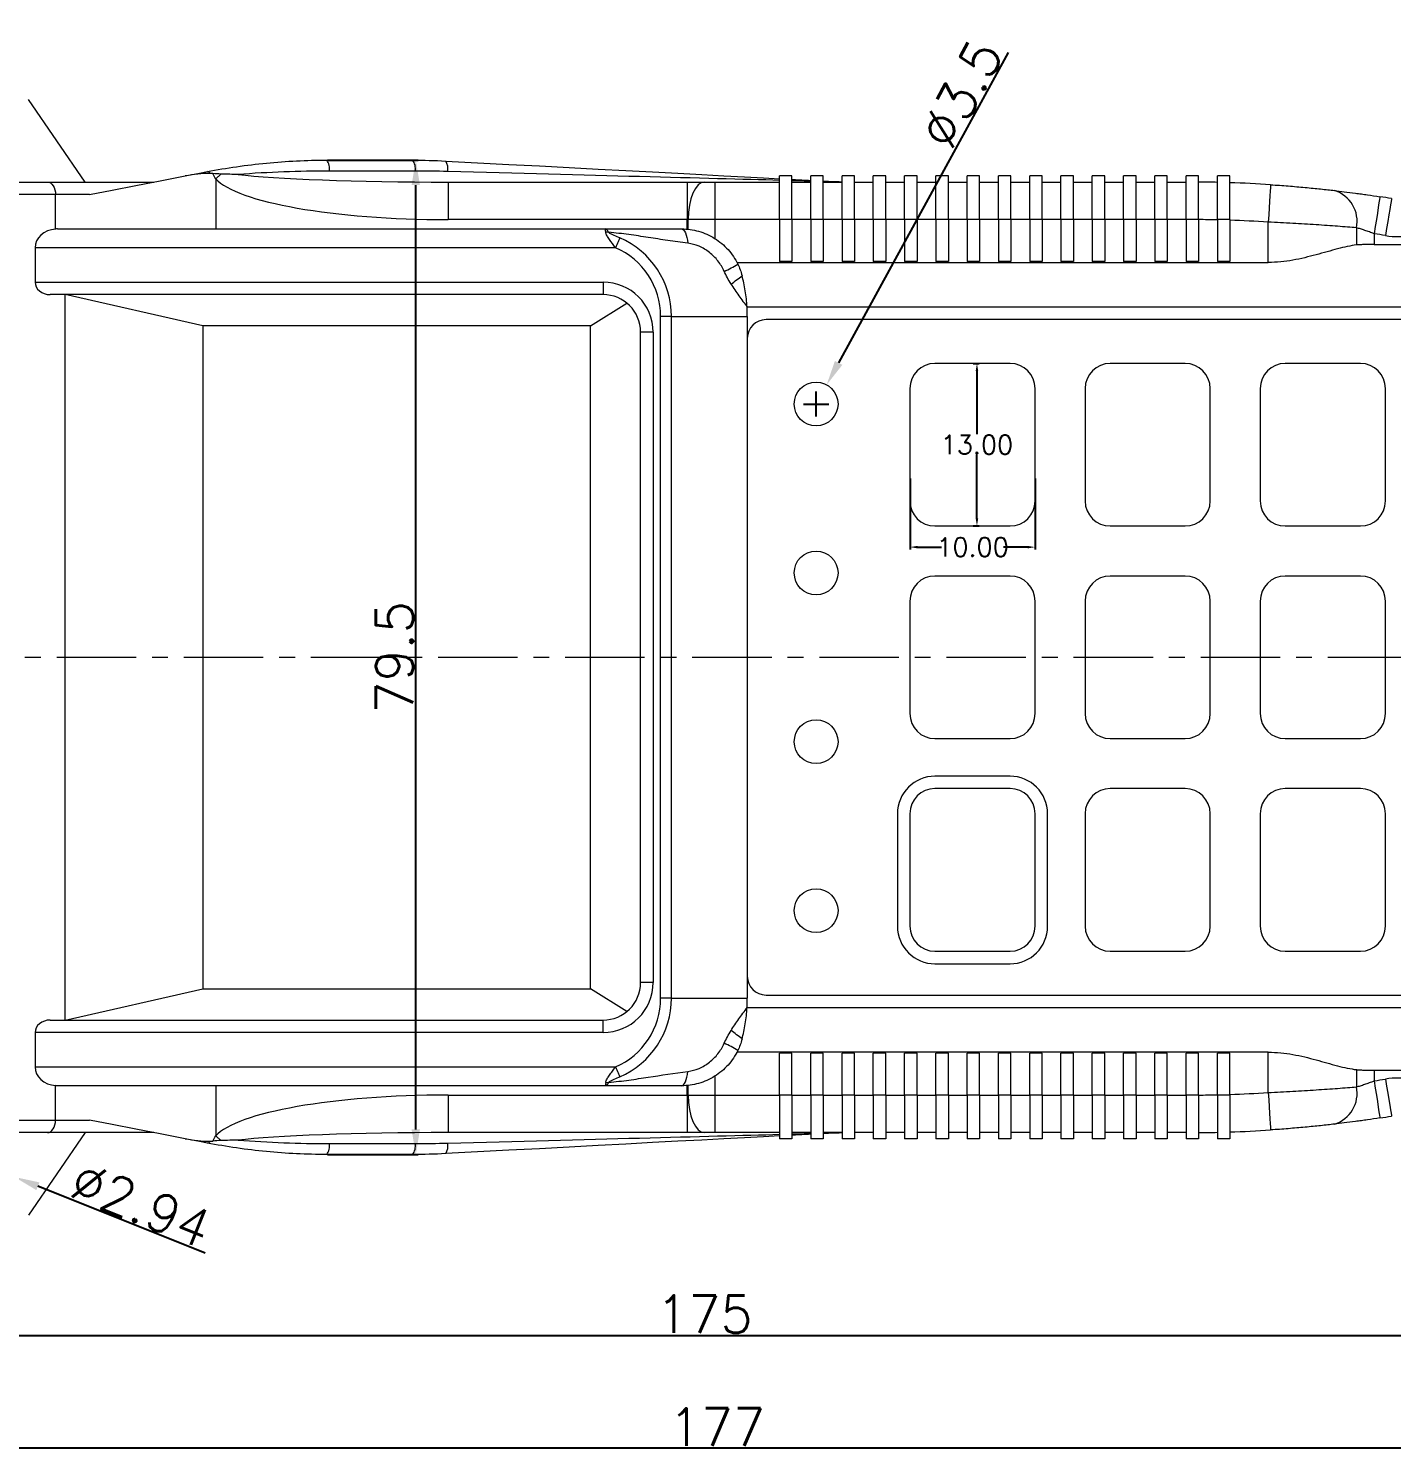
# Model space of a CAD drawing. Header units: inches. Extents: x 1430 to 4816, y 541 to 1061.
# Drawn here: x 1616.6 to 1725.5, y 841.2 to 955.1 of the extents above; entities that cross this region are included whole.
import ezdxf

# ---------------------------------------------------------------- set-up
doc = ezdxf.new("R2010")
doc.units = ezdxf.units.IN
doc.linetypes.add('CENTER', pattern=[10.16, 6.35, -1.27, 1.27, -1.27])
doc.styles.get("Standard").update_dxf_attribs({"font": 'txt', "bigfont": 'gbcbig.shx'})
doc.dimstyles.new('2', dxfattribs={"dimtxt": 1.5, "dimasz": 0.6, "dimexe": 0.18, "dimexo": 0.0625, "dimgap": 0.09, "dimtad": 0, "dimtih": 1, "dimtoh": 1, "dimzin": 0, "dimdsep": 46, "dimtxsty": 'Standard', "dimcen": 0, "dimadec": 0, "dimazin": 2, "dimtfac": 1, "dimtofl": 0, "dimtmove": 0, "dimatfit": 3, "dimfxl": 1, "dimtolj": 1, "dimtzin": 0, "dimarcsym": 0})
doc.dimstyles.new('3', dxfattribs={"dimtxt": 3, "dimasz": 2, "dimexe": 0.18, "dimexo": 0.0625, "dimgap": 0.2, "dimtad": 1, "dimzin": 12, "dimdsep": 46, "dimtxsty": 'Standard', "dimcen": 1, "dimadec": 0, "dimazin": 0, "dimtfac": 1, "dimtofl": 0, "dimtmove": 0, "dimatfit": 3, "dimfxl": 1, "dimtolj": 1, "dimtzin": 0, "dimarcsym": 0})

# ---------------------------------------------------------------- blocks, each defined once
blk = doc.blocks.new('*D200')
at = {"color": 0, "lineweight": -2}
for p, q in [((1640.5, 944.55), (1647.73, 944.55)), ((1647.55, 867.05), (1647.55, 942.55)), ((1640.5, 865.05), (1647.73, 865.05))]:
    blk.add_line(p, q, dxfattribs=at)
at = {"color": 0}
for points in [[(1647.21, 942.55), (1647.88, 942.55), (1647.55, 944.55)], [(1647.21, 867.05), (1647.88, 867.05), (1647.55, 865.05)]]:
    blk.add_solid(points, dxfattribs=at)
at = {"layer": 'Defpoints', "color": 0}
for p in [(1640.43, 944.55), (1647.55, 944.55), (1640.43, 865.05)]:
    blk.add_point(p, dxfattribs=at)
at = {"color": 0, "insert": (1645.85, 904.8), "char_height": 3, "attachment_point": 5, "rotation": 90}
blk.add_mtext('\\A1;79.5', dxfattribs=at)
blk = doc.blocks.new('*D202')
at = {"color": 0, "lineweight": -2}
for p, q in [((1758.12, 904.74), (1758.12, 850.4)), ((1583.12, 873.03), (1583.12, 850.4)), ((1585.12, 850.58), (1756.12, 850.58))]:
    blk.add_line(p, q, dxfattribs=at)
at = {"color": 0}
for points in [[(1585.12, 850.91), (1585.12, 850.25), (1583.12, 850.58)], [(1756.12, 850.91), (1756.12, 850.25), (1758.12, 850.58)]]:
    blk.add_solid(points, dxfattribs=at)
at = {"layer": 'Defpoints', "color": 0}
for p in [(1758.12, 904.8), (1583.12, 873.1), (1758.12, 850.58)]:
    blk.add_point(p, dxfattribs=at)
at = {"color": 0, "insert": (1670.62, 852.28), "char_height": 3, "attachment_point": 5}
blk.add_mtext('\\A1;175', dxfattribs=at)
blk = doc.blocks.new('*D203')
at = {"color": 0, "lineweight": -2}
for p, q in [((1760.12, 881.63), (1760.12, 841.38)), ((1583.12, 874.36), (1583.12, 841.38)), ((1758.12, 841.56), (1585.12, 841.56))]:
    blk.add_line(p, q, dxfattribs=at)
at = {"color": 0}
for points in [[(1585.12, 841.89), (1585.12, 841.22), (1583.12, 841.56)], [(1758.12, 841.89), (1758.12, 841.22), (1760.12, 841.56)]]:
    blk.add_solid(points, dxfattribs=at)
at = {"layer": 'Defpoints', "color": 0}
for p in [(1760.12, 881.69), (1583.12, 874.42), (1583.12, 841.56)]:
    blk.add_point(p, dxfattribs=at)
at = {"color": 0, "insert": (1671.62, 843.26), "char_height": 3, "attachment_point": 5}
blk.add_mtext('\\A1;177', dxfattribs=at)
blk = doc.blocks.new('*D205')
at = {"color": 0, "lineweight": -2}
for p, q in [((1614.12, 862.8), (1614.12, 864.8)), ((1613.12, 863.8), (1615.12, 863.8)), ((1630.71, 857.16), (1617.34, 862.51))]:
    blk.add_line(p, q, dxfattribs=at)
at = {"color": 0}
blk.add_solid([(1617.47, 862.82), (1617.22, 862.2), (1615.48, 863.25)], dxfattribs=at)
at = {"layer": 'Defpoints', "color": 0}
for p in [(1612.75, 864.35), (1615.48, 863.25)]:
    blk.add_point(p, dxfattribs=at)
at = {"color": 0, "insert": (1625.59, 861.04), "char_height": 3, "attachment_point": 5, "rotation": 338.1823}
blk.add_mtext('\\A1;∅2.94', dxfattribs=at)
blk = doc.blocks.new('*D206')
at = {"color": 0, "lineweight": -2}
for p, q in [((1694.89, 953.15), (1681.34, 928.34)), ((1679.55, 924.05), (1679.55, 926.05)), ((1678.55, 925.05), (1680.55, 925.05))]:
    blk.add_line(p, q, dxfattribs=at)
at = {"color": 0}
blk.add_solid([(1681.05, 928.5), (1681.64, 928.18), (1680.39, 926.59)], dxfattribs=at)
at = {"layer": 'Defpoints', "color": 0}
for p in [(1680.39, 926.59), (1678.71, 923.51)]:
    blk.add_point(p, dxfattribs=at)
at = {"color": 0, "insert": (1691.15, 949.84), "char_height": 3, "attachment_point": 5, "rotation": 61.3653}
blk.add_mtext('\\A1;∅3.5', dxfattribs=at)
blk = doc.blocks.new('*D207')
at = {"color": 0, "lineweight": -2}
for p, q in [((1692.11, 928.3), (1692.58, 928.3)), ((1692.4, 927.7), (1692.4, 922.64)), ((1692.4, 915.9), (1692.4, 920.96)), ((1692.11, 915.3), (1692.58, 915.3))]:
    blk.add_line(p, q, dxfattribs=at)
at = {"color": 0}
for points in [[(1692.3, 927.7), (1692.5, 927.7), (1692.4, 928.3)], [(1692.3, 915.9), (1692.5, 915.9), (1692.4, 915.3)]]:
    blk.add_solid(points, dxfattribs=at)
at = {"layer": 'Defpoints', "color": 0}
for p in [(1692.05, 928.3), (1692.4, 928.3), (1692.05, 915.3)]:
    blk.add_point(p, dxfattribs=at)
at = {"color": 0, "insert": (1692.4, 921.8), "char_height": 1.5, "attachment_point": 5}
blk.add_mtext('\\A1;13.00', dxfattribs=at)
blk = doc.blocks.new('*D208')
at = {"color": 0, "lineweight": -2}
for p, q in [((1687.05, 919.1), (1687.05, 913.43)), ((1697.05, 919.1), (1697.05, 913.43)), ((1687.65, 913.61), (1689.58, 913.61)), ((1696.45, 913.61), (1694.51, 913.61))]:
    blk.add_line(p, q, dxfattribs=at)
at = {"color": 0}
for points in [[(1687.65, 913.71), (1687.65, 913.51), (1687.05, 913.61)], [(1696.45, 913.71), (1696.45, 913.51), (1697.05, 913.61)]]:
    blk.add_solid(points, dxfattribs=at)
at = {"layer": 'Defpoints', "color": 0}
for p in [(1687.05, 919.17), (1697.05, 919.17), (1687.05, 913.61)]:
    blk.add_point(p, dxfattribs=at)
at = {"color": 0, "insert": (1692.05, 913.61), "char_height": 1.5, "attachment_point": 5}
blk.add_mtext('\\A1;10.00', dxfattribs=at)

msp = doc.modelspace()

# ---------------------------------------------------------------- linework, layer by layer
at = {"color": 7, "linetype": 'Continuous', "lineweight": 15}
for p, q in [((1621.118, 942.799), (1616.592, 949.395)), ((1640.434, 944.549), (1647.294, 944.549)), ((1613.756, 942.799), (1618.116, 942.799)), ((1618.116, 942.799), (1626.618, 942.799)), ((1631.559, 943.065), (1631.559, 939.049)), ((1647.504, 943.674), (1640.645, 943.674)), ((1650.128, 942.799), (1669.236, 942.799)), ((1650.128, 942.799), (1650.128, 939.799)), ((1669.236, 942.799), (1670.605, 942.799)), ((1669.236, 942.799), (1669.236, 939.799)), ((1670.605, 942.799), (1671.46, 942.799)), ((1671.46, 942.799), (1671.46, 939.799)), ((1671.46, 942.799), (1676.618, 942.799)), ((1677.618, 943.299), (1676.618, 943.299)), ((1676.618, 939.799), (1676.618, 943.299)), ((1677.618, 939.799), (1677.618, 943.299)), ((1677.618, 942.799), (1679.118, 942.799)), ((1680.118, 943.299), (1679.118, 943.299)), ((1679.118, 939.799), (1679.118, 943.299)), ((1680.118, 939.799), (1680.118, 943.299)), ((1680.118, 942.799), (1681.618, 942.799)), ((1682.618, 943.299), (1681.618, 943.299)), ((1681.618, 939.799), (1681.618, 943.299)), ((1682.618, 939.799), (1682.618, 943.299)), ((1682.618, 942.799), (1684.118, 942.799)), ((1685.118, 943.299), (1684.118, 943.299)), ((1684.118, 939.799), (1684.118, 943.299)), ((1685.118, 939.799), (1685.118, 943.299)), ((1685.118, 942.799), (1686.618, 942.799)), ((1687.618, 943.299), (1686.618, 943.299)), ((1686.618, 939.799), (1686.618, 943.299)), ((1687.618, 939.799), (1687.618, 943.299)), ((1687.618, 942.799), (1689.118, 942.799)), ((1690.118, 943.299), (1689.118, 943.299)), ((1689.118, 939.799), (1689.118, 943.299)), ((1690.118, 939.799), (1690.118, 943.299)), ((1690.118, 942.799), (1691.618, 942.799)), ((1692.618, 943.299), (1691.618, 943.299)), ((1691.618, 939.799), (1691.618, 943.299)), ((1692.618, 939.799), (1692.618, 943.299)), ((1692.618, 942.799), (1694.118, 942.799)), ((1695.118, 943.299), (1694.118, 943.299)), ((1694.118, 939.799), (1694.118, 943.299)), ((1695.118, 939.799), (1695.118, 943.299)), ((1695.118, 942.799), (1696.618, 942.799)), ((1697.618, 943.299), (1696.618, 943.299)), ((1696.618, 939.799), (1696.618, 943.299)), ((1697.618, 939.799), (1697.618, 943.299)), ((1697.618, 942.799), (1699.118, 942.799)), ((1700.118, 943.299), (1699.118, 943.299)), ((1699.118, 939.799), (1699.118, 943.299)), ((1700.118, 939.799), (1700.118, 943.299)), ((1700.118, 942.799), (1701.618, 942.799)), ((1702.618, 943.299), (1701.618, 943.299)), ((1701.618, 939.799), (1701.618, 943.299)), ((1702.618, 939.799), (1702.618, 943.299)), ((1702.618, 942.799), (1704.118, 942.799)), ((1705.118, 943.299), (1704.118, 943.299)), ((1704.118, 939.799), (1704.118, 943.299)), ((1705.118, 939.799), (1705.118, 943.299)), ((1705.118, 942.799), (1706.618, 942.799)), ((1707.618, 943.299), (1706.618, 943.299)), ((1706.618, 939.799), (1706.618, 943.299)), ((1707.618, 939.799), (1707.618, 943.299)), ((1707.618, 942.799), (1709.118, 942.799)), ((1710.118, 943.299), (1709.118, 943.299)), ((1709.118, 939.799), (1709.118, 943.299)), ((1710.118, 939.799), (1710.118, 943.299)), ((1712.618, 943.299), (1711.618, 943.299)), ((1711.618, 939.799), (1711.618, 943.299)), ((1712.618, 939.799), (1712.618, 943.299)), ((1618.756, 941.799), (1614.397, 941.799)), ((1618.756, 939.043), (1618.756, 941.799)), ((1621.476, 941.799), (1618.756, 941.799)), ((1669.236, 939.799), (1650.128, 939.799)), ((1669.236, 939.029), (1669.236, 939.799)), ((1669.321, 939.799), (1669.236, 939.799)), ((1671.46, 939.799), (1669.321, 939.799)), ((1669.321, 939.021), (1669.321, 939.799)), ((1671.46, 939.799), (1671.46, 938.276)), ((1676.618, 939.799), (1671.46, 939.799)), ((1677.618, 939.799), (1676.618, 939.799)), ((1676.618, 939.799), (1676.618, 936.448)), ((1677.618, 939.799), (1677.618, 936.448)), ((1679.118, 939.799), (1677.618, 939.799)), ((1680.118, 939.799), (1679.118, 939.799)), ((1679.118, 939.799), (1679.118, 936.448)), ((1680.118, 939.799), (1680.118, 936.448)), ((1681.618, 939.799), (1680.118, 939.799)), ((1682.618, 939.799), (1681.618, 939.799)), ((1681.618, 939.799), (1681.618, 936.448)), ((1682.618, 939.799), (1682.618, 936.448)), ((1684.118, 939.799), (1682.618, 939.799)), ((1685.118, 939.799), (1684.118, 939.799)), ((1684.118, 939.799), (1684.118, 936.448)), ((1685.118, 939.799), (1685.118, 936.448)), ((1686.618, 939.799), (1685.118, 939.799)), ((1687.618, 939.799), (1686.618, 939.799)), ((1686.618, 939.799), (1686.618, 936.448)), ((1687.618, 939.799), (1687.618, 936.448)), ((1689.118, 939.799), (1687.618, 939.799)), ((1690.118, 939.799), (1689.118, 939.799)), ((1689.118, 939.799), (1689.118, 936.448)), ((1690.118, 939.799), (1690.118, 936.448)), ((1691.618, 939.799), (1690.118, 939.799)), ((1692.618, 939.799), (1691.618, 939.799)), ((1691.618, 939.799), (1691.618, 936.448)), ((1692.618, 939.799), (1692.618, 936.448)), ((1694.118, 939.799), (1692.618, 939.799)), ((1695.118, 939.799), (1694.118, 939.799)), ((1694.118, 939.799), (1694.118, 936.448)), ((1695.118, 939.799), (1695.118, 936.448)), ((1696.618, 939.799), (1695.118, 939.799)), ((1697.618, 939.799), (1696.618, 939.799)), ((1696.618, 939.799), (1696.618, 936.448)), ((1697.618, 939.799), (1697.618, 936.448)), ((1699.118, 939.799), (1697.618, 939.799)), ((1700.118, 939.799), (1699.118, 939.799)), ((1699.118, 939.799), (1699.118, 936.448)), ((1700.118, 939.799), (1700.118, 936.448)), ((1701.618, 939.799), (1700.118, 939.799)), ((1702.618, 939.799), (1701.618, 939.799)), ((1701.618, 939.799), (1701.618, 936.448)), ((1702.618, 939.799), (1702.618, 936.448)), ((1704.118, 939.799), (1702.618, 939.799)), ((1705.118, 939.799), (1704.118, 939.799)), ((1704.118, 939.799), (1704.118, 936.448)), ((1705.118, 939.799), (1705.118, 936.448)), ((1706.618, 939.799), (1705.118, 939.799)), ((1707.618, 939.799), (1706.618, 939.799)), ((1706.618, 939.799), (1706.618, 936.448)), ((1707.618, 939.799), (1707.618, 936.448)), ((1709.118, 939.799), (1707.618, 939.799)), ((1710.118, 939.799), (1709.118, 939.799)), ((1709.118, 939.799), (1709.118, 936.448)), ((1710.118, 939.799), (1710.118, 936.448)), ((1712.618, 939.799), (1711.618, 939.799)), ((1711.618, 939.799), (1711.618, 936.448)), ((1712.618, 939.799), (1712.618, 936.448)), ((1715.682, 936.37), (1715.682, 939.592)), ((1618.92, 939.049), (1662.679, 939.049)), ((1722.74, 939.141), (1722.74, 937.765)), ((1724.152, 938.662), (1724.152, 937.799)), ((1617.118, 937.549), (1617.118, 934.799)), ((1663.516, 937.549), (1617.118, 937.549)), ((1724.152, 937.799), (1731.118, 937.799)), ((1673.219, 936.37), (1715.682, 936.37)), ((1677.618, 936.448), (1676.618, 936.448)), ((1680.118, 936.448), (1679.118, 936.448)), ((1682.618, 936.448), (1681.618, 936.448)), ((1685.118, 936.448), (1684.118, 936.448)), ((1687.618, 936.448), (1686.618, 936.448)), ((1690.118, 936.448), (1689.118, 936.448)), ((1692.618, 936.448), (1691.618, 936.448)), ((1695.118, 936.448), (1694.118, 936.448)), ((1697.618, 936.448), (1696.618, 936.448)), ((1700.118, 936.448), (1699.118, 936.448)), ((1702.618, 936.448), (1701.618, 936.448)), ((1705.118, 936.448), (1704.118, 936.448)), ((1707.618, 936.448), (1706.618, 936.448)), ((1710.118, 936.448), (1709.118, 936.448)), ((1712.618, 936.448), (1711.618, 936.448)), ((1617.118, 934.799), (1662.518, 934.799)), ((1662.518, 934.799), (1662.518, 933.799)), ((1662.518, 933.799), (1618.318, 933.799)), ((1619.518, 875.799), (1619.518, 933.799)), ((1630.518, 931.299), (1619.518, 933.799)), ((1661.518, 931.299), (1664.425, 933.116)), ((1744.347, 932.799), (1674.025, 932.799)), ((1667.984, 932.049), (1667.118, 932.049)), ((1667.118, 877.549), (1667.118, 932.049)), ((1667.984, 877.549), (1667.984, 932.049)), ((1667.984, 932.049), (1674.047, 932.049)), ((1674.047, 932.049), (1674.047, 930.299)), ((1734.047, 931.799), (1675.547, 931.799)), ((1630.518, 931.299), (1630.518, 878.299)), ((1661.518, 931.299), (1630.518, 931.299)), ((1661.518, 878.299), (1661.518, 931.299)), ((1665.518, 878.799), (1665.518, 930.799)), ((1666.518, 930.799), (1665.518, 930.799)), ((1666.518, 930.799), (1666.518, 878.799)), ((1674.047, 930.299), (1674.047, 879.299)), ((1695.047, 928.299), (1689.047, 928.299)), ((1709.047, 928.299), (1703.047, 928.299)), ((1723.047, 928.299), (1717.047, 928.299)), ((1687.047, 926.299), (1687.047, 917.299)), ((1697.047, 917.299), (1697.047, 926.299)), ((1701.047, 926.299), (1701.047, 917.299)), ((1711.047, 917.299), (1711.047, 926.299)), ((1715.047, 926.299), (1715.047, 917.299)), ((1725.047, 917.299), (1725.047, 926.299)), ((1689.047, 915.299), (1695.047, 915.299)), ((1703.047, 915.299), (1709.047, 915.299)), ((1717.047, 915.299), (1723.047, 915.299)), ((1695.047, 911.299), (1689.047, 911.299)), ((1709.047, 911.299), (1703.047, 911.299)), ((1723.047, 911.299), (1717.047, 911.299)), ((1687.047, 909.299), (1687.047, 900.299)), ((1697.047, 900.299), (1697.047, 909.299)), ((1701.047, 909.299), (1701.047, 900.299)), ((1711.047, 900.299), (1711.047, 909.299)), ((1715.047, 909.299), (1715.047, 900.299)), ((1725.047, 900.299), (1725.047, 909.299)), ((1689.047, 898.299), (1695.047, 898.299)), ((1703.047, 898.299), (1709.047, 898.299)), ((1717.047, 898.299), (1723.047, 898.299)), ((1695.047, 895.299), (1689.047, 895.299)), ((1695.047, 894.299), (1689.047, 894.299)), ((1709.047, 894.299), (1703.047, 894.299)), ((1723.047, 894.299), (1717.047, 894.299)), ((1686.047, 892.299), (1686.047, 883.299)), ((1687.047, 892.299), (1687.047, 883.299)), ((1697.047, 883.299), (1697.047, 892.299)), ((1698.047, 883.299), (1698.047, 892.299)), ((1701.047, 892.299), (1701.047, 883.299)), ((1711.047, 883.299), (1711.047, 892.299)), ((1715.047, 892.299), (1715.047, 883.299)), ((1725.047, 883.299), (1725.047, 892.299)), ((1689.047, 881.299), (1695.047, 881.299)), ((1703.047, 881.299), (1709.047, 881.299)), ((1717.047, 881.299), (1723.047, 881.299)), ((1689.047, 880.299), (1695.047, 880.299)), ((1674.047, 879.299), (1674.047, 877.549)), ((1619.518, 875.799), (1630.518, 878.299)), ((1630.518, 878.299), (1661.518, 878.299)), ((1664.425, 876.483), (1661.518, 878.299)), ((1666.518, 878.799), (1665.518, 878.799)), ((1667.984, 877.549), (1667.118, 877.549)), ((1667.984, 877.549), (1674.047, 877.549)), ((1674.025, 876.799), (1744.347, 876.799)), ((1675.547, 877.799), (1734.047, 877.799)), ((1618.318, 875.799), (1662.518, 875.799)), ((1662.518, 874.799), (1662.518, 875.799)), ((1617.118, 874.799), (1617.118, 872.049)), ((1662.518, 874.799), (1617.118, 874.799)), ((1715.682, 873.228), (1673.219, 873.228)), ((1677.618, 873.151), (1676.618, 873.151)), ((1676.618, 869.799), (1676.618, 873.151)), ((1677.618, 869.799), (1677.618, 873.151)), ((1680.118, 873.151), (1679.118, 873.151)), ((1679.118, 869.799), (1679.118, 873.151)), ((1680.118, 869.799), (1680.118, 873.151)), ((1682.618, 873.151), (1681.618, 873.151)), ((1681.618, 869.799), (1681.618, 873.151)), ((1682.618, 869.799), (1682.618, 873.151)), ((1685.118, 873.151), (1684.118, 873.151)), ((1684.118, 869.799), (1684.118, 873.151)), ((1685.118, 869.799), (1685.118, 873.151)), ((1687.618, 873.151), (1686.618, 873.151)), ((1686.618, 869.799), (1686.618, 873.151)), ((1687.618, 869.799), (1687.618, 873.151)), ((1689.118, 869.799), (1689.118, 873.151)), ((1690.118, 873.151), (1689.118, 873.151)), ((1690.118, 869.799), (1690.118, 873.151)), ((1692.618, 873.151), (1691.618, 873.151)), ((1691.618, 869.799), (1691.618, 873.151)), ((1692.618, 869.799), (1692.618, 873.151)), ((1695.118, 873.151), (1694.118, 873.151)), ((1694.118, 869.799), (1694.118, 873.151)), ((1695.118, 869.799), (1695.118, 873.151)), ((1696.618, 869.799), (1696.618, 873.151)), ((1697.618, 873.151), (1696.618, 873.151)), ((1697.618, 869.799), (1697.618, 873.151)), ((1699.118, 869.799), (1699.118, 873.151)), ((1700.118, 873.151), (1699.118, 873.151)), ((1700.118, 869.799), (1700.118, 873.151)), ((1702.618, 873.151), (1701.618, 873.151)), ((1701.618, 869.799), (1701.618, 873.151)), ((1702.618, 869.799), (1702.618, 873.151)), ((1704.118, 869.799), (1704.118, 873.151)), ((1705.118, 873.151), (1704.118, 873.151)), ((1705.118, 869.799), (1705.118, 873.151)), ((1707.618, 873.151), (1706.618, 873.151)), ((1706.618, 869.799), (1706.618, 873.151)), ((1707.618, 869.799), (1707.618, 873.151)), ((1709.118, 869.799), (1709.118, 873.151)), ((1710.118, 873.151), (1709.118, 873.151)), ((1710.118, 869.799), (1710.118, 873.151)), ((1711.618, 869.799), (1711.618, 873.151)), ((1712.618, 873.151), (1711.618, 873.151)), ((1712.618, 869.799), (1712.618, 873.151)), ((1715.682, 870.006), (1715.682, 873.228)), ((1617.118, 872.049), (1663.516, 872.049)), ((1671.46, 871.322), (1671.46, 869.799)), ((1722.74, 871.833), (1722.74, 870.457)), ((1724.152, 871.799), (1731.118, 871.799)), ((1724.152, 871.799), (1724.152, 870.936)), ((1618.756, 867.799), (1618.756, 870.555)), ((1662.679, 870.549), (1618.92, 870.549)), ((1631.559, 870.549), (1631.559, 866.534)), ((1669.236, 869.799), (1669.236, 870.569)), ((1669.321, 869.799), (1669.321, 870.577)), ((1650.128, 869.799), (1669.236, 869.799)), ((1650.128, 869.799), (1650.128, 866.799)), ((1669.236, 869.799), (1669.321, 869.799)), ((1669.236, 869.799), (1669.236, 866.799)), ((1669.321, 869.799), (1671.46, 869.799)), ((1671.46, 869.799), (1676.618, 869.799)), ((1671.46, 869.799), (1671.46, 866.799)), ((1677.618, 869.799), (1676.618, 869.799)), ((1676.618, 869.799), (1676.618, 866.299)), ((1677.618, 869.799), (1677.618, 866.299)), ((1677.618, 869.799), (1679.118, 869.799)), ((1680.118, 869.799), (1679.118, 869.799)), ((1679.118, 869.799), (1679.118, 866.299)), ((1680.118, 869.799), (1680.118, 866.299)), ((1680.118, 869.799), (1681.618, 869.799)), ((1682.618, 869.799), (1681.618, 869.799)), ((1681.618, 869.799), (1681.618, 866.299)), ((1682.618, 869.799), (1682.618, 866.299)), ((1682.618, 869.799), (1684.118, 869.799)), ((1685.118, 869.799), (1684.118, 869.799)), ((1684.118, 869.799), (1684.118, 866.299)), ((1685.118, 869.799), (1685.118, 866.299)), ((1685.118, 869.799), (1686.618, 869.799)), ((1687.618, 869.799), (1686.618, 869.799)), ((1686.618, 869.799), (1686.618, 866.299)), ((1687.618, 869.799), (1687.618, 866.299)), ((1687.618, 869.799), (1689.118, 869.799)), ((1690.118, 869.799), (1689.118, 869.799)), ((1689.118, 869.799), (1689.118, 866.299)), ((1690.118, 869.799), (1690.118, 866.299)), ((1690.118, 869.799), (1691.618, 869.799)), ((1692.618, 869.799), (1691.618, 869.799)), ((1691.618, 869.799), (1691.618, 866.299)), ((1692.618, 869.799), (1692.618, 866.299)), ((1692.618, 869.799), (1694.118, 869.799)), ((1695.118, 869.799), (1694.118, 869.799)), ((1694.118, 869.799), (1694.118, 866.299)), ((1695.118, 869.799), (1695.118, 866.299)), ((1695.118, 869.799), (1696.618, 869.799)), ((1697.618, 869.799), (1696.618, 869.799)), ((1696.618, 869.799), (1696.618, 866.299)), ((1697.618, 869.799), (1697.618, 866.299)), ((1697.618, 869.799), (1699.118, 869.799)), ((1700.118, 869.799), (1699.118, 869.799)), ((1699.118, 869.799), (1699.118, 866.299)), ((1700.118, 869.799), (1700.118, 866.299)), ((1700.118, 869.799), (1701.618, 869.799)), ((1702.618, 869.799), (1701.618, 869.799)), ((1701.618, 869.799), (1701.618, 866.299)), ((1702.618, 869.799), (1702.618, 866.299)), ((1702.618, 869.799), (1704.118, 869.799)), ((1705.118, 869.799), (1704.118, 869.799)), ((1704.118, 869.799), (1704.118, 866.299)), ((1705.118, 869.799), (1705.118, 866.299)), ((1705.118, 869.799), (1706.618, 869.799)), ((1707.618, 869.799), (1706.618, 869.799)), ((1706.618, 869.799), (1706.618, 866.299)), ((1707.618, 869.799), (1707.618, 866.299)), ((1707.618, 869.799), (1709.118, 869.799)), ((1710.118, 869.799), (1709.118, 869.799)), ((1709.118, 869.799), (1709.118, 866.299)), ((1710.118, 869.799), (1710.118, 866.299)), ((1712.618, 869.799), (1711.618, 869.799)), ((1711.618, 869.799), (1711.618, 866.299)), ((1712.618, 869.799), (1712.618, 866.299)), ((1614.397, 867.799), (1618.756, 867.799)), ((1618.756, 867.799), (1621.476, 867.799)), ((1618.116, 866.799), (1613.756, 866.799)), ((1621.118, 866.799), (1616.592, 860.203)), ((1626.618, 866.799), (1618.116, 866.799)), ((1669.236, 866.799), (1650.128, 866.799)), ((1670.605, 866.799), (1669.236, 866.799)), ((1671.46, 866.799), (1670.605, 866.799)), ((1676.618, 866.799), (1671.46, 866.799)), ((1679.118, 866.799), (1677.618, 866.799)), ((1681.618, 866.799), (1680.118, 866.799)), ((1684.118, 866.799), (1682.618, 866.799)), ((1686.618, 866.799), (1685.118, 866.799)), ((1689.118, 866.799), (1687.618, 866.799)), ((1691.618, 866.799), (1690.118, 866.799)), ((1694.118, 866.799), (1692.618, 866.799)), ((1696.618, 866.799), (1695.118, 866.799)), ((1699.118, 866.799), (1697.618, 866.799)), ((1701.618, 866.799), (1700.118, 866.799)), ((1704.118, 866.799), (1702.618, 866.799)), ((1706.618, 866.799), (1705.118, 866.799)), ((1709.118, 866.799), (1707.618, 866.799)), ((1640.645, 865.924), (1647.504, 865.924)), ((1677.618, 866.299), (1676.618, 866.299)), ((1680.118, 866.299), (1679.118, 866.299)), ((1682.618, 866.299), (1681.618, 866.299)), ((1685.118, 866.299), (1684.118, 866.299)), ((1687.618, 866.299), (1686.618, 866.299)), ((1690.118, 866.299), (1689.118, 866.299)), ((1692.618, 866.299), (1691.618, 866.299)), ((1695.118, 866.299), (1694.118, 866.299)), ((1697.618, 866.299), (1696.618, 866.299)), ((1700.118, 866.299), (1699.118, 866.299)), ((1702.618, 866.299), (1701.618, 866.299)), ((1705.118, 866.299), (1704.118, 866.299)), ((1707.618, 866.299), (1706.618, 866.299)), ((1710.118, 866.299), (1709.118, 866.299)), ((1712.618, 866.299), (1711.618, 866.299)), ((1647.294, 865.049), (1640.434, 865.049))]:
    msp.add_line(p, q, dxfattribs=at)
at = {"color": 1, "linetype": 'CENTER', "lineweight": 0}
msp.add_line((1578.209, 904.799), (1770.113, 904.799), dxfattribs=at)
at = {"color": 7, "linetype": 'Continuous', "lineweight": 15, "flags": 128}
for points in [[(1649.941, 944.479), (1652.482, 944.344), (1654.982, 944.212), (1657.43, 944.082), (1659.814, 943.955), (1662.124, 943.833), (1664.347, 943.715), (1666.475, 943.602), (1668.496, 943.495), (1670.402, 943.394), (1672.182, 943.3), (1673.83, 943.212), (1675.337, 943.132), (1676.618, 943.064)], [(1618.116, 942.799), (1618.24, 942.78), (1618.361, 942.723), (1618.471, 942.631), (1618.568, 942.506), (1618.648, 942.355), (1618.707, 942.182), (1618.743, 941.994), (1618.756, 941.799)], [(1621.476, 941.799), (1623.28, 942.15), (1625.169, 942.517), (1627.125, 942.898), (1629.126, 943.287)], [(1629.126, 943.287), (1629.674, 943.393), (1630.263, 943.508), (1630.891, 943.63)], [(1631.979, 943.435), (1631.927, 943.389), (1631.875, 943.343), (1631.822, 943.297), (1631.77, 943.25), (1631.718, 943.204), (1631.665, 943.158), (1631.612, 943.111), (1631.559, 943.065)], [(1670.605, 942.799), (1670.354, 942.741), (1670.114, 942.571), (1669.892, 942.294), (1669.697, 941.92), (1669.538, 941.466), (1669.419, 940.947), (1669.346, 940.384), (1669.321, 939.799)], [(1677.618, 943.011), (1677.899, 942.996), (1678.944, 942.941), (1679.118, 942.932)], [(1680.118, 942.879), (1680.533, 942.857), (1681.07, 942.828), (1681.433, 942.809), (1681.618, 942.799)], [(1715.878, 942.585), (1715.874, 942.528), (1715.863, 942.358), (1715.845, 942.081), (1715.82, 941.709), (1715.79, 941.255), (1715.757, 940.737), (1715.72, 940.176), (1715.682, 939.592)], [(1724.61, 941.627), (1724.601, 941.57), (1724.575, 941.401), (1724.533, 941.127), (1724.476, 940.759), (1724.407, 940.309), (1724.327, 939.797), (1724.241, 939.241), (1724.152, 938.662)], [(1725.536, 941.479), (1725.527, 941.423), (1725.499, 941.254), (1725.454, 940.981), (1725.394, 940.612), (1725.32, 940.164), (1725.236, 939.652), (1725.145, 939.097), (1725.051, 938.519)], [(1663.862, 938.343), (1663.833, 938.276), (1663.799, 938.197), (1663.76, 938.107), (1663.716, 938.007), (1663.669, 937.9), (1663.62, 937.786), (1663.569, 937.669), (1663.516, 937.549)], [(1668.79, 939.049), (1668.875, 939.028), (1668.958, 938.967), (1669.037, 938.867), (1669.108, 938.73), (1669.171, 938.561), (1669.223, 938.363), (1669.263, 938.144), (1669.291, 937.908)], [(1663.516, 872.049), (1663.569, 871.929), (1663.62, 871.812), (1663.669, 871.698), (1663.716, 871.591), (1663.76, 871.491), (1663.799, 871.401), (1663.833, 871.322), (1663.862, 871.255)], [(1668.79, 870.549), (1668.875, 870.57), (1668.958, 870.631), (1669.037, 870.732), (1669.108, 870.868), (1669.171, 871.038), (1669.223, 871.235), (1669.263, 871.454), (1669.291, 871.69)], [(1725.051, 871.079), (1725.145, 870.502), (1725.236, 869.946), (1725.32, 869.434), (1725.394, 868.986), (1725.454, 868.618), (1725.499, 868.344), (1725.527, 868.176), (1725.536, 868.119)], [(1715.682, 870.006), (1715.72, 869.422), (1715.757, 868.861), (1715.79, 868.343), (1715.82, 867.89), (1715.845, 867.517), (1715.863, 867.241), (1715.874, 867.07), (1715.878, 867.013)], [(1724.152, 870.936), (1724.241, 870.358), (1724.327, 869.801), (1724.407, 869.289), (1724.476, 868.84), (1724.533, 868.471), (1724.575, 868.197), (1724.601, 868.028), (1724.61, 867.971)], [(1669.321, 869.799), (1669.346, 869.214), (1669.419, 868.651), (1669.538, 868.132), (1669.697, 867.678), (1669.892, 867.305), (1670.114, 867.027), (1670.354, 866.857), (1670.605, 866.799)], [(1618.116, 866.799), (1618.24, 866.818), (1618.361, 866.875), (1618.471, 866.968), (1618.568, 867.092), (1618.648, 867.244), (1618.707, 867.416), (1618.743, 867.604), (1618.756, 867.799)], [(1629.126, 866.312), (1627.125, 866.701), (1625.169, 867.081), (1623.28, 867.448), (1621.476, 867.799)], [(1631.559, 866.534), (1631.612, 866.487), (1631.665, 866.441), (1631.718, 866.394), (1631.77, 866.348), (1631.822, 866.302), (1631.875, 866.255), (1631.927, 866.21), (1631.979, 866.164)], [(1676.618, 866.534), (1675.337, 866.466), (1673.83, 866.386), (1672.182, 866.299), (1670.402, 866.204), (1668.496, 866.103), (1666.475, 865.996), (1664.347, 865.883), (1662.124, 865.765), (1659.814, 865.643), (1657.43, 865.516), (1654.982, 865.387), (1652.482, 865.254), (1649.941, 865.119)], [(1679.118, 866.667), (1678.944, 866.657), (1677.899, 866.602), (1677.618, 866.587)], [(1681.618, 866.799), (1681.433, 866.789), (1681.07, 866.77), (1680.533, 866.742), (1680.118, 866.72)], [(1630.891, 865.968), (1630.263, 866.09), (1629.674, 866.205), (1629.126, 866.312)]]:
    msp.add_lwpolyline(points, dxfattribs=at)
at = {"color": 7, "linetype": 'Continuous', "lineweight": 15}
for centre in [(1679.547, 925.049), (1679.547, 911.549), (1679.547, 898.049), (1679.547, 884.549)]:
    msp.add_circle(centre, 1.75, dxfattribs=at)
for centre, radius, start, end in [((1639.494, 943.861), 1.165, 350.79277, 36.21003), ((1646.353, 943.861), 1.165, 350.79283, 36.2102), ((1648.994, 943.869), 1.127, 348.28135, 32.79136), ((1630.88, 943.367), 0.263, 25.73282, 87.60633), ((1709.344, 842.799), 100, 88.69682, 89.55637), ((1709.344, 842.799), 100, 86.25399, 88.12364), ((1720.199, 939.647), 2.591, 348.73243, 72.65696), ((1709.344, 842.799), 100, 80.68154, 81.21897), ((1709.344, 842.799), 97, 88.65651, 89.54265), ((1709.344, 842.799), 97, 86.25399, 88.06559), ((1726.022, 944.44), 6, 260.68154, 300.96376), ((1662.851, 937.623), 1.162, 84.44978, 95.55022), ((1661.118, 932.049), 6.866, 0, 66.44354), ((1709.344, 842.799), 97, 80.68154, 81.21897), ((1661.118, 932.049), 6, 0, 66.44354), ((1667.456, 946.097), 11.467, 294.44015, 300.58961), ((1662.518, 930.799), 4, 0, 90), ((1664.704, 946.272), 14.135, 304.66306, 309.15066), ((1662.518, 930.799), 3, 0, 90), ((1661.118, 932.049), 12.928, 0, 3.32575), ((1675.547, 930.299), 1.5, 90, 180), ((1689.047, 926.299), 2, 90, 180), ((1695.047, 926.299), 2, 0, 90), ((1703.047, 926.299), 2, 90, 180), ((1709.047, 926.299), 2, 0, 90), ((1717.047, 926.299), 2, 90, 180), ((1723.047, 926.299), 2, 0, 90), ((1689.047, 917.299), 2, 180, 270), ((1695.047, 917.299), 2, 270, 0), ((1703.047, 917.299), 2, 180, 270), ((1709.047, 917.299), 2, 270, 0), ((1717.047, 917.299), 2, 180, 270), ((1723.047, 917.299), 2, 270, 0), ((1689.047, 909.299), 2, 90, 180), ((1695.047, 909.299), 2, 0, 90), ((1703.047, 909.299), 2, 90, 180), ((1709.047, 909.299), 2, 0, 90), ((1717.047, 909.299), 2, 90, 180), ((1723.047, 909.299), 2, 0, 90), ((1689.047, 900.299), 2, 180, 270), ((1695.047, 900.299), 2, 270, 0), ((1703.047, 900.299), 2, 180, 270), ((1709.047, 900.299), 2, 270, 0), ((1717.047, 900.299), 2, 180, 270), ((1723.047, 900.299), 2, 270, 0), ((1689.047, 892.299), 3, 90, 180), ((1695.047, 892.299), 3, 0, 90), ((1689.047, 892.299), 2, 90, 180), ((1695.047, 892.299), 2, 0, 90), ((1703.047, 892.299), 2, 90, 180), ((1709.047, 892.299), 2, 0, 90), ((1717.047, 892.299), 2, 90, 180), ((1723.047, 892.299), 2, 0, 90), ((1689.047, 883.299), 3, 180, 270), ((1689.047, 883.299), 2, 180, 270), ((1695.047, 883.299), 3, 270, 0), ((1695.047, 883.299), 2, 270, 0), ((1703.047, 883.299), 2, 180, 270), ((1709.047, 883.299), 2, 270, 0), ((1717.047, 883.299), 2, 180, 270), ((1723.047, 883.299), 2, 270, 0), ((1675.547, 879.299), 1.5, 180, 270), ((1662.518, 878.799), 4, 270, 0), ((1662.518, 878.799), 3, 270, 0), ((1661.118, 877.549), 6, 293.55646, 0), ((1661.118, 877.549), 6.866, 293.55646, 0), ((1661.118, 877.549), 12.928, 356.67425, 0), ((1664.704, 863.326), 14.135, 50.84934, 55.33694), ((1667.456, 863.502), 11.467, 59.41039, 65.55985), ((1709.344, 966.799), 97, 278.78103, 279.31846), ((1726.022, 865.158), 6, 59.03624, 99.31846), ((1662.851, 871.975), 1.162, 264.44978, 275.55022), ((1709.344, 966.799), 97, 271.93441, 273.74601), ((1720.199, 869.951), 2.591, 287.34304, 11.26757), ((1709.344, 966.799), 97, 270.45735, 271.34349), ((1709.344, 966.799), 100, 278.78103, 279.31846), ((1709.344, 966.799), 100, 270.44363, 271.30318), ((1709.344, 966.799), 100, 271.87636, 273.74601), ((1630.88, 866.231), 0.263, 272.39367, 334.26718), ((1639.494, 865.738), 1.165, 323.78997, 9.20723), ((1646.353, 865.738), 1.165, 323.7898, 9.20717), ((1648.994, 865.73), 1.127, 327.20864, 11.71865)]:
    msp.add_arc(centre, radius, start, end, dxfattribs=at)
for centre, major_axis, ratio, start_param, end_param in [((1650.128, 943.799), (18.89, 0), 0.2117533, 3.3262874, 4.712389), ((1650.128, 943.799), (18.255, 0), 0.0547806, 3.5485074, 4.712389), ((1618.918, 937.549), (1.8, 0), 0.8333333, 1.6613028, 3.1415927), ((1618.318, 934.799), (1.2, 0), 0.8333333, 3.1415927, 4.712389), ((1618.318, 874.799), (1.2, 0), 0.8333333, 1.5707963, 3.1415927), ((1618.918, 872.049), (1.8, 0), 0.8333333, 3.1415927, 4.6218825), ((1650.128, 865.799), (-18.89, 0), 0.2117533, 4.712389, 6.0984906), ((1650.128, 865.799), (18.255, 0), 0.0547806, 1.5707963, 2.7346779)]:
    msp.add_ellipse(centre, major_axis=major_axis, ratio=ratio, start_param=start_param, end_param=end_param, dxfattribs=at)
at = {"color": 8, "linetype": 'Continuous', "lineweight": 15}
for centre, major_axis, start_param, end_param in [((1643.878, 943.799), (37.715, -1), 0.5194121, 1.405126), ((1643.878, 943.799), (37.715, -1), 0.3642294, 0.4632027), ((1643.878, 943.799), (37.715, -1), 6.2775746, 6.5636981), ((1643.878, 865.799), (37.715, 1), 4.8780593, 5.7637732), ((1643.878, 865.799), (37.715, 1), 5.8199826, 5.9189559), ((1643.878, 865.799), (37.715, 1), 6.0026725, 6.288796)]:
    msp.add_ellipse(centre, major_axis=major_axis, ratio=0.0001488, start_param=start_param, end_param=end_param, dxfattribs=at)
at = {"color": 7, "linetype": 'Continuous', "lineweight": 15}
for points, knots in [([(1630.891, 943.63), (1631.658, 943.779), (1632.439, 943.912), (1634.015, 944.142), (1634.81, 944.238), (1637.209, 944.471), (1638.82, 944.549), (1640.434, 944.549)], [0, 0, 0, 0, 0.25, 0.25, 0.5, 0.5, 1, 1, 1, 1]), ([(1631.117, 943.481), (1630.781, 943.491), (1630.448, 943.471), (1629.784, 943.401), (1629.453, 943.35), (1629.126, 943.287)], [0, 0, 0, 0, 0.5, 0.5, 1, 1, 1, 1]), ([(1633.364, 943.403), (1633.134, 943.407), (1632.904, 943.411), (1632.442, 943.42), (1632.211, 943.425), (1631.979, 943.435)], [0, 0, 0, 0, 0.5, 0.5, 1, 1, 1, 1]), ([(1640.645, 943.674), (1639.427, 943.674), (1638.211, 943.651), (1635.782, 943.561), (1634.569, 943.493), (1633.364, 943.403)], [0, 0, 0, 0, 0.5, 0.5, 1, 1, 1, 1]), ([(1715.878, 942.585), (1716.351, 942.554), (1716.824, 942.52), (1717.742, 942.447), (1718.19, 942.408), (1718.843, 942.347), (1719.059, 942.326), (1719.476, 942.285), (1719.678, 942.264), (1720.265, 942.202), (1720.632, 942.161), (1720.971, 942.121)], [0, 0, 0, 0, 0.25, 0.25, 0.5, 0.5, 0.625, 0.625, 0.75, 0.75, 1, 1, 1, 1]), ([(1720.971, 942.121), (1721.215, 942.092), (1721.483, 942.06), (1722.046, 941.99), (1722.342, 941.951), (1722.809, 941.889), (1722.969, 941.867), (1723.291, 941.822), (1723.453, 941.799), (1723.943, 941.728), (1724.274, 941.679), (1724.61, 941.627)], [0, 0, 0, 0, 0.25, 0.25, 0.5, 0.5, 0.625, 0.625, 0.75, 0.75, 1, 1, 1, 1]), ([(1722.74, 939.141), (1722.274, 939.179), (1721.77, 939.219), (1720.959, 939.279), (1720.68, 939.299), (1720.103, 939.34), (1719.804, 939.36), (1718.899, 939.419), (1718.277, 939.457), (1717, 939.528), (1716.341, 939.562), (1715.682, 939.592)], [0, 0, 0, 0, 0.25, 0.25, 0.375, 0.375, 0.5, 0.5, 0.75, 0.75, 1, 1, 1, 1]), ([(1662.679, 939.049), (1662.943, 939.049), (1663.199, 939.049), (1663.703, 939.049), (1663.952, 939.049), (1664.692, 939.049), (1665.182, 939.049), (1666.176, 939.049), (1666.681, 939.049), (1667.717, 939.049), (1668.246, 939.049), (1668.79, 939.049)], [0, 0, 0, 0, 0.125, 0.125, 0.25, 0.25, 0.5, 0.5, 0.75, 0.75, 1, 1, 1, 1]), ([(1663.516, 937.549), (1663.348, 937.769), (1663.18, 937.989), (1662.958, 938.306), (1662.89, 938.41), (1662.784, 938.605), (1662.746, 938.699), (1662.738, 938.779)], [0, 0, 0, 0, 0.5, 0.5, 0.75, 0.75, 1, 1, 1, 1]), ([(1662.963, 938.779), (1662.968, 938.766), (1662.981, 938.754), (1663.01, 938.732), (1663.027, 938.721), (1663.079, 938.69), (1663.116, 938.672), (1663.23, 938.617), (1663.308, 938.583), (1663.544, 938.48), (1663.704, 938.412), (1663.862, 938.343)], [0, 0, 0, 0, 0.0625, 0.0625, 0.125, 0.125, 0.25, 0.25, 0.5, 0.5, 1, 1, 1, 1]), ([(1669.291, 937.908), (1668.745, 937.977), (1668.212, 938.051), (1667.162, 938.206), (1666.645, 938.286), (1665.613, 938.446), (1665.098, 938.525), (1664.048, 938.668), (1663.515, 938.732), (1662.963, 938.779)], [0, 0, 0, 0, 0.25, 0.25, 0.5, 0.5, 0.75, 0.75, 1, 1, 1, 1]), ([(1668.79, 939.049), (1669.25, 939.049), (1669.705, 938.987), (1670.377, 938.796), (1670.599, 938.716), (1671.024, 938.528), (1671.23, 938.42), (1671.627, 938.173), (1671.819, 938.034), (1672.18, 937.732), (1672.348, 937.57), (1672.818, 937.049), (1673.085, 936.652), (1673.292, 936.225)], [0, 0, 0, 0, 0.25, 0.25, 0.375, 0.375, 0.5, 0.5, 0.625, 0.625, 0.75, 0.75, 1, 1, 1, 1]), ([(1724.152, 938.662), (1724.024, 938.712), (1723.896, 938.759), (1723.645, 938.85), (1723.519, 938.894), (1723.277, 938.975), (1723.161, 939.013), (1722.941, 939.082), (1722.836, 939.113), (1722.74, 939.141)], [0, 0, 0, 0, 0.25, 0.25, 0.5, 0.5, 0.75, 0.75, 1, 1, 1, 1]), ([(1672.201, 935.657), (1672.067, 935.954), (1671.897, 936.235), (1671.6, 936.616), (1671.493, 936.736), (1671.265, 936.965), (1671.143, 937.073), (1670.89, 937.271), (1670.758, 937.362), (1670.483, 937.525), (1670.34, 937.598), (1669.9, 937.786), (1669.598, 937.869), (1669.291, 937.908)], [0, 0, 0, 0, 0.25, 0.25, 0.375, 0.375, 0.5, 0.5, 0.625, 0.625, 0.75, 0.75, 1, 1, 1, 1]), ([(1722.74, 937.765), (1722.267, 937.71), (1721.76, 937.595), (1720.949, 937.383), (1720.668, 937.305), (1720.098, 937.145), (1719.807, 937.063), (1719.214, 936.902), (1718.911, 936.823), (1718.29, 936.676), (1717.971, 936.608), (1717.008, 936.438), (1716.353, 936.37), (1715.682, 936.37)], [0, 0, 0, 0, 0.25, 0.25, 0.375, 0.375, 0.5, 0.5, 0.625, 0.625, 0.75, 0.75, 1, 1, 1, 1]), ([(1724.152, 937.799), (1724.02, 937.799), (1723.891, 937.799), (1723.636, 937.799), (1723.509, 937.798), (1723.267, 937.795), (1723.153, 937.793), (1722.936, 937.783), (1722.833, 937.776), (1722.74, 937.765)], [0, 0, 0, 0, 0.25, 0.25, 0.5, 0.5, 0.75, 0.75, 1, 1, 1, 1]), ([(1674.025, 932.799), (1673.999, 933.247), (1673.95, 933.682), (1673.848, 934.318), (1673.808, 934.528), (1673.723, 934.93), (1673.677, 935.124), (1673.629, 935.31)], [0, 0, 0, 0, 0.5, 0.5, 0.75, 0.75, 1, 1, 1, 1]), ([(1672.743, 934.646), (1672.936, 934.324), (1673.15, 934.016), (1673.59, 933.41), (1673.815, 933.11), (1674.025, 932.799)], [0, 0, 0, 0, 0.5, 0.5, 1, 1, 1, 1]), ([(1672.743, 874.952), (1672.936, 875.274), (1673.15, 875.582), (1673.59, 876.188), (1673.815, 876.488), (1674.025, 876.799)], [0, 0, 0, 0, 0.5, 0.5, 1, 1, 1, 1]), ([(1673.629, 874.288), (1673.677, 874.475), (1673.724, 874.672), (1673.809, 875.073), (1673.847, 875.279), (1673.949, 875.909), (1673.999, 876.352), (1674.025, 876.799)], [0, 0, 0, 0, 0.25, 0.25, 0.5, 0.5, 1, 1, 1, 1]), ([(1673.292, 873.373), (1673.085, 872.946), (1672.818, 872.55), (1672.348, 872.028), (1672.18, 871.866), (1671.819, 871.564), (1671.627, 871.425), (1671.23, 871.179), (1671.024, 871.07), (1670.599, 870.882), (1670.377, 870.802), (1669.705, 870.611), (1669.25, 870.549), (1668.79, 870.549)], [0, 0, 0, 0, 0.25, 0.25, 0.375, 0.375, 0.5, 0.5, 0.625, 0.625, 0.75, 0.75, 1, 1, 1, 1]), ([(1669.291, 871.69), (1669.598, 871.729), (1669.9, 871.813), (1670.34, 872.001), (1670.483, 872.074), (1670.758, 872.237), (1670.89, 872.327), (1671.143, 872.525), (1671.265, 872.633), (1671.493, 872.862), (1671.6, 872.983), (1671.897, 873.364), (1672.067, 873.644), (1672.201, 873.941)], [0, 0, 0, 0, 0.25, 0.25, 0.375, 0.375, 0.5, 0.5, 0.625, 0.625, 0.75, 0.75, 1, 1, 1, 1]), ([(1715.682, 873.228), (1716.353, 873.228), (1717.008, 873.16), (1717.972, 872.99), (1718.291, 872.922), (1718.912, 872.775), (1719.214, 872.696), (1720.102, 872.455), (1720.668, 872.289), (1721.757, 872.004), (1722.267, 871.889), (1722.74, 871.833)], [0, 0, 0, 0, 0.25, 0.25, 0.375, 0.375, 0.5, 0.5, 0.75, 0.75, 1, 1, 1, 1]), ([(1662.738, 870.819), (1662.746, 870.899), (1662.784, 870.994), (1662.891, 871.191), (1662.96, 871.294), (1663.107, 871.505), (1663.186, 871.611), (1663.348, 871.828), (1663.432, 871.939), (1663.516, 872.049)], [0, 0, 0, 0, 0.25, 0.25, 0.5, 0.5, 0.75, 0.75, 1, 1, 1, 1]), ([(1662.963, 870.819), (1663.515, 870.867), (1664.051, 870.931), (1665.1, 871.074), (1665.615, 871.153), (1667.162, 871.392), (1668.2, 871.553), (1669.291, 871.69)], [0, 0, 0, 0, 0.25, 0.25, 0.5, 0.5, 1, 1, 1, 1]), ([(1663.862, 871.255), (1663.704, 871.186), (1663.545, 871.118), (1663.309, 871.016), (1663.23, 870.981), (1663.117, 870.927), (1663.08, 870.908), (1663.028, 870.878), (1663.011, 870.867), (1662.982, 870.844), (1662.968, 870.832), (1662.963, 870.819)], [0, 0, 0, 0, 0.5, 0.5, 0.75, 0.75, 0.875, 0.875, 0.9375, 0.9375, 1, 1, 1, 1]), ([(1722.74, 871.833), (1722.833, 871.822), (1722.934, 871.815), (1723.15, 871.806), (1723.267, 871.803), (1723.508, 871.8), (1723.633, 871.799), (1723.888, 871.799), (1724.02, 871.799), (1724.152, 871.799)], [0, 0, 0, 0, 0.25, 0.25, 0.5, 0.5, 0.75, 0.75, 1, 1, 1, 1]), ([(1662.738, 870.819), (1662.73, 870.731), (1662.72, 870.664), (1662.7, 870.572), (1662.69, 870.549), (1662.679, 870.549)], [0, 0, 0, 0, 0.5, 0.5, 1, 1, 1, 1]), ([(1662.963, 870.819), (1662.922, 870.731), (1662.877, 870.664), (1662.781, 870.572), (1662.73, 870.549), (1662.679, 870.549)], [0, 0, 0, 0, 0.5, 0.5, 1, 1, 1, 1]), ([(1668.79, 870.549), (1668.247, 870.549), (1667.718, 870.549), (1666.683, 870.549), (1666.178, 870.549), (1665.183, 870.549), (1664.694, 870.549), (1663.953, 870.549), (1663.704, 870.549), (1663.199, 870.549), (1662.942, 870.549), (1662.679, 870.549)], [0, 0, 0, 0, 0.25, 0.25, 0.5, 0.5, 0.75, 0.75, 0.875, 0.875, 1, 1, 1, 1]), ([(1715.682, 870.006), (1716.341, 870.037), (1717, 870.07), (1718.277, 870.141), (1718.899, 870.179), (1719.804, 870.238), (1720.103, 870.259), (1720.68, 870.299), (1720.959, 870.319), (1721.77, 870.379), (1722.274, 870.419), (1722.74, 870.457)], [0, 0, 0, 0, 0.25, 0.25, 0.5, 0.5, 0.625, 0.625, 0.75, 0.75, 1, 1, 1, 1]), ([(1722.74, 870.457), (1722.836, 870.485), (1722.941, 870.517), (1723.161, 870.586), (1723.277, 870.623), (1723.519, 870.704), (1723.645, 870.748), (1723.896, 870.839), (1724.024, 870.886), (1724.152, 870.936)], [0, 0, 0, 0, 0.25, 0.25, 0.5, 0.5, 0.75, 0.75, 1, 1, 1, 1]), ([(1724.61, 867.971), (1724.274, 867.919), (1723.943, 867.87), (1723.453, 867.799), (1723.291, 867.776), (1722.969, 867.732), (1722.809, 867.71), (1722.342, 867.647), (1722.046, 867.609), (1721.483, 867.538), (1721.215, 867.506), (1720.971, 867.477)], [0, 0, 0, 0, 0.25, 0.25, 0.375, 0.375, 0.5, 0.5, 0.75, 0.75, 1, 1, 1, 1]), ([(1720.971, 867.477), (1720.632, 867.438), (1720.265, 867.396), (1719.678, 867.334), (1719.476, 867.313), (1719.059, 867.272), (1718.843, 867.251), (1718.19, 867.19), (1717.742, 867.151), (1716.824, 867.078), (1716.351, 867.044), (1715.878, 867.013)], [0, 0, 0, 0, 0.25, 0.25, 0.375, 0.375, 0.5, 0.5, 0.75, 0.75, 1, 1, 1, 1]), ([(1629.126, 866.312), (1629.454, 866.248), (1629.783, 866.197), (1630.446, 866.127), (1630.78, 866.108), (1631.117, 866.117)], [0, 0, 0, 0, 0.5, 0.5, 1, 1, 1, 1]), ([(1640.434, 865.049), (1639.627, 865.049), (1638.82, 865.069), (1637.21, 865.147), (1636.406, 865.205), (1634.808, 865.36), (1634.013, 865.457), (1632.439, 865.686), (1631.659, 865.819), (1630.891, 865.968)], [0, 0, 0, 0, 0.25, 0.25, 0.5, 0.5, 0.75, 0.75, 1, 1, 1, 1]), ([(1633.364, 866.195), (1633.134, 866.191), (1632.904, 866.188), (1632.442, 866.178), (1632.211, 866.173), (1631.979, 866.164)], [0, 0, 0, 0, 0.5, 0.5, 1, 1, 1, 1]), ([(1633.364, 866.195), (1634.569, 866.105), (1635.781, 866.037), (1638.211, 865.947), (1639.427, 865.924), (1640.645, 865.924)], [0, 0, 0, 0, 0.5, 0.5, 1, 1, 1, 1])]:
    msp.add_open_spline(points, degree=3, knots=knots, dxfattribs=at)
for points in [[(1647.294, 944.549), (1648.176, 944.549), (1649.059, 944.526), (1649.941, 944.479)], [(1631.329, 943.471), (1631.259, 943.476), (1631.188, 943.48), (1631.117, 943.481)], [(1631.559, 943.065), (1631.464, 943.189), (1631.382, 943.323), (1631.329, 943.471)], [(1631.979, 943.435), (1631.762, 943.443), (1631.545, 943.456), (1631.329, 943.471)], [(1650.098, 943.64), (1649.233, 943.663), (1648.368, 943.674), (1647.504, 943.674)], [(1618.92, 939.049), (1618.865, 939.049), (1618.81, 939.047), (1618.756, 939.043)], [(1662.738, 938.779), (1662.721, 938.955), (1662.7, 939.049), (1662.679, 939.049)], [(1662.963, 938.779), (1662.881, 938.955), (1662.782, 939.049), (1662.679, 939.049)], [(1673.292, 936.225), (1673.424, 935.951), (1673.54, 935.649), (1673.629, 935.31)], [(1672.743, 934.646), (1672.547, 934.974), (1672.359, 935.308), (1672.201, 935.657)], [(1672.201, 873.941), (1672.359, 874.291), (1672.547, 874.624), (1672.743, 874.952)], [(1673.629, 874.288), (1673.54, 873.95), (1673.424, 873.647), (1673.292, 873.373)], [(1618.92, 870.549), (1618.865, 870.549), (1618.81, 870.551), (1618.756, 870.555)], [(1631.329, 866.127), (1631.382, 866.275), (1631.464, 866.409), (1631.559, 866.534)], [(1631.117, 866.117), (1631.188, 866.119), (1631.259, 866.122), (1631.329, 866.127)], [(1631.979, 866.164), (1631.762, 866.155), (1631.546, 866.143), (1631.329, 866.127)], [(1647.504, 865.924), (1648.368, 865.924), (1649.233, 865.936), (1650.098, 865.958)], [(1649.941, 865.119), (1649.059, 865.072), (1648.176, 865.049), (1647.294, 865.049)]]:
    msp.add_open_spline(points, degree=3, dxfattribs=at)

# ---------------------------------------------------------------- dimensions: what is measured, and where the dimension line sits
dim = msp.add_diameter_dim_2p(p1=(1678.708, 923.513), p2=(1680.385, 926.585), dimstyle='3')
dim.commit()
dim.dimension.update_dxf_attribs({"geometry": '*D206', "text_midpoint": (1692.64, 949.029), "dimtype": 163})
for base, p1, p2, dimstyle, picture, middle in [((1647.546, 944.549), (1640.434, 865.049), (1640.434, 944.549), '3', '*D200', (1645.846, 904.799)), ((1692.397, 928.299), (1692.047, 915.299), (1692.047, 928.299), '2', '*D207', (1692.397, 921.799))]:
    dim = msp.add_linear_dim(base=base, p1=p1, p2=p2, angle=90, dimstyle=dimstyle)
    dim.commit()
    dim.dimension.update_dxf_attribs({"geometry": picture, "text_midpoint": middle})
dim = msp.add_linear_dim(base=(1687.047, 913.606), p1=(1697.047, 919.166), p2=(1687.047, 919.166), dimstyle='2')
dim.commit()
dim.dimension.update_dxf_attribs({"geometry": '*D208', "text_midpoint": (1692.047, 913.606), "dimtype": 160})
for base, p1, p2, picture, middle in [((1758.118, 850.579), (1583.118, 873.096), (1758.118, 904.799), '*D202', (1670.618, 852.279)), ((1583.118, 841.556), (1760.116, 881.69), (1583.118, 874.424), '*D203', (1671.617, 843.256))]:
    dim = msp.add_linear_dim(base=base, p1=p1, p2=p2, dimstyle='3')
    dim.commit()
    dim.dimension.update_dxf_attribs({"geometry": picture, "text_midpoint": middle})
dim = msp.add_diameter_dim_2p(p1=(1612.752, 864.346), p2=(1615.485, 863.252), dimstyle='3')
dim.commit()
dim.dimension.update_dxf_attribs({"geometry": '*D205', "text_midpoint": (1625.586, 861.04)})

doc.saveas('drawing.dxf')
